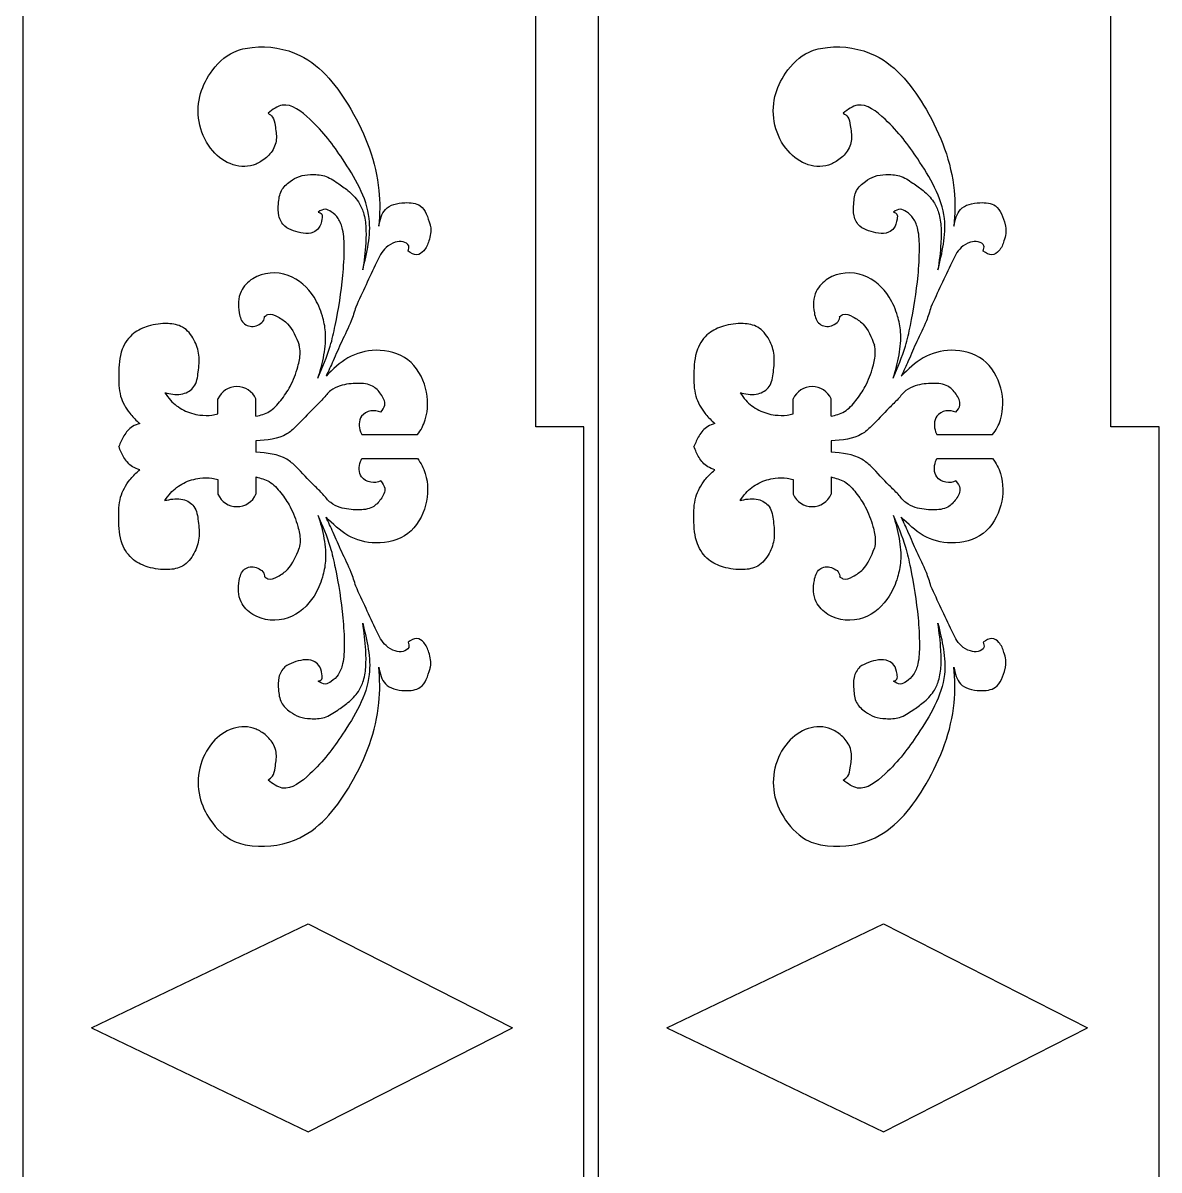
# Model space of a CAD drawing. Header units: millimetres. Extents: x -602 to -167, y 60 to 327.
# Drawn here: x -237.6 to -166.7, y 185.8 to 257.4 of the extents above; entities that cross this region are included whole.
import ezdxf

# ---------------------------------------------------------------- set-up
doc = ezdxf.new("R2010")
doc.units = ezdxf.units.MM

msp = doc.modelspace()

# ---------------------------------------------------------------- linework, layer by layer
at = {"color": 3, "linetype": 'Continuous', "lineweight": -3}
for p, q in [((-225.46, 232.973), (-225.46, 233.906)), ((-223.091, 232.826), (-223.091, 233.906)), ((-189.571, 232.973), (-189.571, 233.906)), ((-187.203, 232.826), (-187.203, 233.906)), ((-223.091, 231.283), (-223.091, 230.578)), ((-187.203, 231.283), (-187.203, 230.578)), ((-225.46, 228.888), (-225.46, 227.955)), ((-223.091, 229.035), (-223.091, 227.955)), ((-189.571, 228.888), (-189.571, 227.955)), ((-187.203, 229.035), (-187.203, 227.955)), ((-233.346, 194.661), (-219.826, 201.15)), ((-219.826, 201.15), (-207.087, 194.661)), ((-197.458, 194.661), (-183.938, 201.15)), ((-183.938, 201.15), (-171.199, 194.661)), ((-233.346, 194.661), (-219.826, 188.171)), ((-219.826, 188.171), (-207.087, 194.661)), ((-197.458, 194.661), (-183.938, 188.171)), ((-183.938, 188.171), (-171.199, 194.661))]:
    msp.add_line(p, q, dxfattribs=at)
at = {"color": 3, "lineweight": -3}
for p, q in [((-216.487, 231.68), (-213.016, 231.68)), ((-180.599, 231.68), (-177.128, 231.68)), ((-216.487, 230.18), (-213.016, 230.18)), ((-180.599, 230.18), (-177.128, 230.18))]:
    msp.add_line(p, q, dxfattribs=at)
at = {"color": 7, "linetype": 'Continuous', "lineweight": -3}
for points in [[(-205.629, 157.161), (-202.629, 157.161), (-202.629, 232.161), (-205.629, 232.161), (-205.636, 307.467), (-216.576, 314.218), (-218.203, 311.664), (-226.682, 317.136), (-225.086, 319.641), (-237.629, 327.492), (-237.629, 60.329), (-225.086, 68.18), (-226.682, 70.685), (-218.203, 76.157), (-216.576, 73.603), (-205.636, 80.354)], [(-169.74, 157.161), (-166.74, 157.161), (-166.74, 232.161), (-169.74, 232.161), (-169.748, 307.467), (-180.688, 314.218), (-182.314, 311.664), (-190.793, 317.136), (-189.197, 319.641), (-201.74, 327.492), (-201.74, 60.329), (-189.197, 68.18), (-190.793, 70.685), (-182.314, 76.157), (-180.688, 73.603), (-169.748, 80.354)]]:
    msp.add_lwpolyline(points, close=True, dxfattribs=at)
at = {"color": 3, "linetype": 'Continuous', "lineweight": -3}
for centre, start, end in [((-224.276, 233.382), 23.87179, 156.12821), ((-188.387, 233.382), 23.87179, 156.12821), ((-224.276, 228.479), 203.87179, 336.12821), ((-188.387, 228.479), 203.87179, 336.12821)]:
    msp.add_arc(centre, 1.295, start, end, dxfattribs=at)
for points, knots in [([(-222.337, 251.736), (-222.23, 251.663), (-221.968, 251.487), (-221.887, 250.849), (-221.73, 250.101), (-222.084, 249.237), (-222.636, 248.798), (-223.397, 248.363), (-224.614, 248.385), (-225.948, 249.361), (-226.731, 250.949), (-226.731, 252.747), (-225.957, 254.387), (-224.76, 255.57), (-222.717, 256.017), (-219.622, 255.51), (-216.805, 251.845), (-215.318, 247.982), (-215.356, 245.432), (-215.431, 244.692)], [0, 0, 0, 0, 0.0104551, 0.0255941, 0.0503422, 0.0750694, 0.0988631, 0.1084821, 0.1486782, 0.1913846, 0.2420154, 0.2920984, 0.336921, 0.392412, 0.4255277, 0.5099451, 0.6396652, 0.7899166, 0.8522065, 0.8522065, 0.8522065, 0.8522065]), ([(-186.449, 251.736), (-186.342, 251.663), (-186.08, 251.487), (-185.999, 250.849), (-185.842, 250.101), (-186.196, 249.237), (-186.747, 248.798), (-187.509, 248.363), (-188.725, 248.385), (-190.06, 249.361), (-190.842, 250.949), (-190.843, 252.747), (-190.069, 254.387), (-188.872, 255.57), (-186.829, 256.017), (-183.734, 255.51), (-180.917, 251.845), (-179.43, 247.982), (-179.468, 245.432), (-179.543, 244.692)], [0, 0, 0, 0, 0.0104551, 0.0255941, 0.0503422, 0.0750694, 0.0988631, 0.1084821, 0.1486782, 0.1913846, 0.2420154, 0.2920984, 0.336921, 0.392412, 0.4255277, 0.5099451, 0.6396652, 0.7899166, 0.8522065, 0.8522065, 0.8522065, 0.8522065]), ([(-216.426, 241.953), (-216.164, 243.031), (-215.572, 245.471), (-217.539, 248.761), (-219.213, 251.022), (-221.196, 252.598), (-222.043, 251.957), (-222.337, 251.736)], [0, 0, 0, 0, 0.239852, 0.542735, 0.780735, 0.9241, 1, 1, 1, 1]), ([(-180.538, 241.953), (-180.276, 243.031), (-179.684, 245.471), (-181.651, 248.761), (-183.324, 251.022), (-185.308, 252.598), (-186.155, 251.957), (-186.449, 251.736)], [0, 0, 0, 0, 0.239852, 0.542735, 0.780735, 0.9241, 1, 1, 1, 1]), ([(-219.202, 245.568), (-219.116, 245.536), (-218.921, 245.462), (-218.997, 245.008), (-219.088, 244.581), (-219.56, 244.229), (-220.146, 244.208), (-220.741, 244.384), (-221.375, 244.646), (-221.73, 245.329), (-221.686, 246.106), (-221.602, 246.937), (-221.001, 247.468), (-220.381, 247.842), (-219.632, 247.922), (-218.773, 247.897), (-218.025, 247.403), (-217.299, 246.889), (-216.69, 246.296), (-216.327, 245.471), (-216.207, 244.588), (-216.237, 243.386), (-216.345, 242.514), (-216.426, 241.953)], [0, 0, 0, 0, 0.0084563, 0.0192404, 0.0400554, 0.0540599, 0.0757216, 0.0975502, 0.1183685, 0.1440488, 0.1698501, 0.1986138, 0.2258268, 0.248207, 0.2723615, 0.3020978, 0.3344556, 0.361694, 0.3944448, 0.4200565, 0.4528112, 0.4853453, 0.5434327, 0.5434327, 0.5434327, 0.5434327]), ([(-183.314, 245.568), (-183.228, 245.536), (-183.033, 245.462), (-183.109, 245.008), (-183.199, 244.581), (-183.671, 244.229), (-184.257, 244.208), (-184.853, 244.384), (-185.487, 244.646), (-185.842, 245.329), (-185.798, 246.106), (-185.714, 246.937), (-185.112, 247.468), (-184.493, 247.842), (-183.744, 247.922), (-182.884, 247.897), (-182.137, 247.403), (-181.411, 246.889), (-180.802, 246.296), (-180.439, 245.471), (-180.318, 244.588), (-180.348, 243.386), (-180.456, 242.514), (-180.538, 241.953)], [0, 0, 0, 0, 0.0084563, 0.0192404, 0.0400554, 0.0540599, 0.0757216, 0.0975502, 0.1183685, 0.1440488, 0.1698501, 0.1986138, 0.2258268, 0.248207, 0.2723615, 0.3020978, 0.3344556, 0.361694, 0.3944448, 0.4200565, 0.4528112, 0.4853453, 0.5434327, 0.5434327, 0.5434327, 0.5434327]), ([(-219.224, 235.204), (-218.94, 235.861), (-218.482, 236.922), (-218.006, 239.083), (-217.675, 241.115), (-217.56, 243.129), (-217.6, 244.336), (-217.893, 245.161), (-218.318, 245.556), (-218.789, 245.824), (-219.058, 245.657), (-219.202, 245.568)], [0, 0, 0, 0, 0.182712, 0.294926, 0.565473, 0.709148, 0.810943, 0.874058, 0.925165, 0.960062, 1, 1, 1, 1]), ([(-215.431, 244.692), (-215.343, 245.085), (-215.154, 245.928), (-213.909, 246.219), (-212.607, 246.067), (-212.367, 245.246), (-212.229, 244.776)], [0, 0, 0, 0, 0.237638, 0.509806, 0.719427, 1, 1, 1, 1]), ([(-183.336, 235.204), (-183.052, 235.861), (-182.593, 236.922), (-182.118, 239.083), (-181.787, 241.115), (-181.672, 243.129), (-181.711, 244.336), (-182.005, 245.161), (-182.43, 245.556), (-182.901, 245.824), (-183.17, 245.657), (-183.314, 245.568)], [0, 0, 0, 0, 0.182712, 0.294926, 0.565473, 0.709148, 0.810943, 0.874058, 0.925165, 0.960062, 1, 1, 1, 1]), ([(-179.543, 244.692), (-179.455, 245.085), (-179.266, 245.928), (-178.021, 246.219), (-176.719, 246.067), (-176.478, 245.246), (-176.341, 244.776)], [0, 0, 0, 0, 0.237638, 0.509806, 0.719427, 1, 1, 1, 1]), ([(-212.229, 244.776), (-212.218, 244.743), (-212.132, 244.422), (-212.266, 243.824), (-212.515, 243.171), (-213.089, 242.785), (-213.421, 243.01), (-213.602, 243.133)], [0.7639784, 0.7639784, 0.7639784, 0.7639784, 0.7726298, 0.849561, 0.9081699, 0.9499939, 1, 1, 1, 1]), ([(-176.341, 244.776), (-176.33, 244.743), (-176.244, 244.422), (-176.378, 243.824), (-176.627, 243.171), (-177.201, 242.785), (-177.533, 243.01), (-177.714, 243.133)], [0.7639784, 0.7639784, 0.7639784, 0.7639784, 0.7726298, 0.849561, 0.9081699, 0.9499939, 1, 1, 1, 1]), ([(-213.602, 243.133), (-213.564, 243.251), (-213.478, 243.519), (-213.937, 243.773), (-214.459, 243.7), (-215.143, 243.309), (-215.861, 241.809), (-216.439, 240.559), (-216.864, 239.637)], [0, 0, 0, 0, 0.055002, 0.124699, 0.205393, 0.31474, 0.494927, 1, 1, 1, 1]), ([(-177.714, 243.133), (-177.676, 243.251), (-177.589, 243.519), (-178.049, 243.773), (-178.571, 243.7), (-179.255, 243.309), (-179.973, 241.809), (-180.55, 240.559), (-180.976, 239.637)], [0, 0, 0, 0, 0.055002, 0.124699, 0.205393, 0.31474, 0.494927, 1, 1, 1, 1]), ([(-219.224, 235.204), (-219.053, 235.675), (-218.824, 236.63), (-218.685, 237.951), (-218.936, 239.179), (-219.511, 240.538), (-220.981, 241.926), (-223.055, 241.778), (-224.193, 240.591), (-224.232, 239.479), (-223.926, 238.48), (-223.145, 238.362), (-222.832, 238.588), (-222.722, 238.668)], [0.2863783, 0.2863783, 0.2863783, 0.2863783, 0.3636521, 0.4368849, 0.4889549, 0.5549166, 0.663249, 0.7774327, 0.832549, 0.9013956, 0.941117, 0.9791487, 1, 1, 1, 1]), ([(-183.336, 235.204), (-183.164, 235.675), (-182.936, 236.63), (-182.797, 237.951), (-183.047, 239.179), (-183.622, 240.538), (-185.093, 241.926), (-187.166, 241.778), (-188.305, 240.591), (-188.344, 239.479), (-188.037, 238.48), (-187.257, 238.362), (-186.944, 238.588), (-186.833, 238.668)], [0.2863783, 0.2863783, 0.2863783, 0.2863783, 0.3636521, 0.4368849, 0.4889549, 0.5549166, 0.663249, 0.7774327, 0.832549, 0.9013956, 0.941117, 0.9791487, 1, 1, 1, 1]), ([(-222.558, 239.039), (-222.492, 239.092), (-222.255, 239.284), (-221.661, 239.02), (-220.876, 238.489), (-220.581, 237.755), (-220.384, 237.268)], [0, 0, 0, 0, 0.077334, 0.279144, 0.521603, 1, 1, 1, 1]), ([(-216.864, 239.637), (-216.943, 239.344), (-217.181, 238.609), (-217.746, 237.525), (-218.231, 236.361), (-218.562, 235.643), (-218.715, 235.33)], [0.6239658, 0.6239658, 0.6239658, 0.6239658, 0.6551904, 0.7036471, 0.7491045, 0.7849492, 0.7849492, 0.7849492, 0.7849492]), ([(-186.67, 239.039), (-186.604, 239.092), (-186.366, 239.284), (-185.773, 239.02), (-184.988, 238.489), (-184.692, 237.755), (-184.496, 237.268)], [0, 0, 0, 0, 0.077334, 0.279144, 0.521603, 1, 1, 1, 1]), ([(-180.976, 239.637), (-181.055, 239.344), (-181.292, 238.609), (-181.858, 237.525), (-182.343, 236.361), (-182.673, 235.643), (-182.826, 235.33)], [0.6239658, 0.6239658, 0.6239658, 0.6239658, 0.6551904, 0.7036471, 0.7491045, 0.7849492, 0.7849492, 0.7849492, 0.7849492]), ([(-228.77, 234.292), (-228.732, 234.283), (-228.357, 234.202), (-227.699, 234.098), (-226.81, 234.637), (-226.683, 235.631), (-226.577, 236.623), (-226.907, 237.632), (-227.566, 238.469), (-228.688, 238.666), (-229.745, 238.513), (-230.839, 238.04), (-231.599, 236.922), (-231.667, 235.514), (-231.65, 234.109), (-231.091, 233.1), (-230.598, 232.599), (-230.373, 232.407), (-230.34, 232.379)], [0.1985185, 0.1985185, 0.1985185, 0.1985185, 0.2031076, 0.2440641, 0.2772177, 0.3155843, 0.3582114, 0.3986216, 0.4415307, 0.479449, 0.5298033, 0.5708078, 0.6201198, 0.6838334, 0.7389355, 0.7880277, 0.8187197, 0.8239563, 0.8239563, 0.8239563, 0.8239563]), ([(-222.722, 238.668), (-222.639, 238.771), (-222.541, 238.891), (-222.554, 239.02), (-222.558, 239.039)], [0, 0, 0, 0, 0.02675976, 0.03139039, 0.03139039, 0.03139039, 0.03139039]), ([(-192.881, 234.292), (-192.844, 234.283), (-192.468, 234.202), (-191.811, 234.098), (-190.922, 234.637), (-190.795, 235.631), (-190.689, 236.623), (-191.018, 237.632), (-191.678, 238.469), (-192.799, 238.666), (-193.857, 238.513), (-194.951, 238.04), (-195.711, 236.922), (-195.779, 235.514), (-195.762, 234.109), (-195.202, 233.1), (-194.71, 232.599), (-194.485, 232.407), (-194.451, 232.379)], [0.1985185, 0.1985185, 0.1985185, 0.1985185, 0.2031076, 0.2440641, 0.2772177, 0.3155843, 0.3582114, 0.3986216, 0.4415307, 0.479449, 0.5298033, 0.5708078, 0.6201198, 0.6838334, 0.7389355, 0.7880277, 0.8187197, 0.8239563, 0.8239563, 0.8239563, 0.8239563]), ([(-186.833, 238.668), (-186.75, 238.771), (-186.653, 238.891), (-186.666, 239.02), (-186.67, 239.039)], [0, 0, 0, 0, 0.02675976, 0.03139039, 0.03139039, 0.03139039, 0.03139039]), ([(-223.091, 232.826), (-222.801, 232.898), (-222.178, 233.052), (-221.512, 233.82), (-220.875, 234.741), (-220.495, 235.765), (-220.299, 236.654), (-220.352, 237.108), (-220.384, 237.268)], [0, 0, 0, 0, 0.0967524, 0.2077984, 0.3229667, 0.4688046, 0.5659752, 0.6196078, 0.6196078, 0.6196078, 0.6196078]), ([(-213.016, 231.68), (-212.791, 231.948), (-212.33, 232.884), (-212.334, 234.649), (-213.429, 236.579), (-215.525, 237.117), (-217.424, 236.606), (-218.287, 235.752), (-218.715, 235.33)], [0.4087317, 0.4087317, 0.4087317, 0.4087317, 0.4661794, 0.5740348, 0.6890173, 0.8028114, 0.9023404, 1, 1, 1, 1]), ([(-187.203, 232.826), (-186.913, 232.898), (-186.29, 233.052), (-185.624, 233.82), (-184.987, 234.741), (-184.607, 235.765), (-184.411, 236.654), (-184.464, 237.108), (-184.496, 237.268)], [0, 0, 0, 0, 0.0967524, 0.2077984, 0.3229667, 0.4688046, 0.5659752, 0.6196078, 0.6196078, 0.6196078, 0.6196078]), ([(-177.128, 231.68), (-176.903, 231.948), (-176.441, 232.884), (-176.445, 234.649), (-177.54, 236.579), (-179.637, 237.117), (-181.536, 236.606), (-182.399, 235.752), (-182.826, 235.33)], [0.4087317, 0.4087317, 0.4087317, 0.4087317, 0.4661794, 0.5740348, 0.6890173, 0.8028114, 0.9023404, 1, 1, 1, 1]), ([(-215.301, 233.07), (-215.19, 233.218), (-214.926, 233.571), (-215.28, 234.236), (-215.824, 234.823), (-216.808, 234.911), (-217.695, 234.81), (-218.478, 234.462), (-218.907, 233.87), (-219.68, 233.171), (-220.356, 232.375), (-221.464, 231.403), (-222.405, 231.333), (-223.091, 231.283)], [0, 0, 0, 0, 0.049493, 0.117784, 0.186526, 0.27535, 0.381784, 0.444395, 0.512003, 0.58656, 0.742023, 0.811615, 1, 1, 1, 1]), ([(-179.413, 233.07), (-179.302, 233.218), (-179.038, 233.571), (-179.392, 234.236), (-179.935, 234.823), (-180.92, 234.911), (-181.807, 234.81), (-182.589, 234.462), (-183.019, 233.87), (-183.792, 233.171), (-184.468, 232.375), (-185.576, 231.403), (-186.516, 231.333), (-187.203, 231.283)], [0, 0, 0, 0, 0.049493, 0.117784, 0.186526, 0.27535, 0.381784, 0.444395, 0.512003, 0.58656, 0.742023, 0.811615, 1, 1, 1, 1]), ([(-228.77, 234.292), (-228.658, 234.133), (-228.348, 233.692), (-227.615, 233.141), (-226.69, 232.875), (-225.952, 232.865), (-225.584, 232.946), (-225.46, 232.973)], [0, 0, 0, 0, 0.153061, 0.424174, 0.703096, 0.900038, 1, 1, 1, 1]), ([(-192.881, 234.292), (-192.77, 234.133), (-192.46, 233.692), (-191.727, 233.141), (-190.802, 232.875), (-190.063, 232.865), (-189.695, 232.946), (-189.571, 232.973)], [0, 0, 0, 0, 0.153061, 0.424174, 0.703096, 0.900038, 1, 1, 1, 1]), ([(-215.301, 233.07), (-215.483, 233.164), (-215.953, 233.226), (-216.685, 232.829), (-216.688, 232.097), (-216.518, 231.735), (-216.487, 231.68)], [0.0615577, 0.0615577, 0.0615577, 0.0615577, 0.0960766, 0.1321564, 0.1855739, 0.1958014, 0.1958014, 0.1958014, 0.1958014]), ([(-179.413, 233.07), (-179.595, 233.164), (-180.065, 233.226), (-180.797, 232.829), (-180.8, 232.097), (-180.63, 231.735), (-180.599, 231.68)], [0.0615577, 0.0615577, 0.0615577, 0.0615577, 0.0960766, 0.1321564, 0.1855739, 0.1958014, 0.1958014, 0.1958014, 0.1958014]), ([(-230.34, 232.379), (-230.496, 232.323), (-230.904, 232.178), (-231.359, 231.63), (-231.553, 231.159), (-231.647, 230.93)], [0, 0, 0, 0, 0.242895, 0.633402, 1, 1, 1, 1]), ([(-194.451, 232.379), (-194.608, 232.323), (-195.016, 232.178), (-195.47, 231.63), (-195.665, 231.159), (-195.759, 230.93)], [0, 0, 0, 0, 0.242895, 0.633402, 1, 1, 1, 1]), ([(-230.34, 229.481), (-230.496, 229.537), (-230.904, 229.682), (-231.359, 230.23), (-231.553, 230.702), (-231.647, 230.93)], [0, 0, 0, 0, 0.242895, 0.633402, 1, 1, 1, 1]), ([(-215.301, 228.791), (-215.19, 228.642), (-214.926, 228.289), (-215.28, 227.625), (-215.824, 227.037), (-216.808, 226.949), (-217.695, 227.05), (-218.478, 227.399), (-218.907, 227.991), (-219.68, 228.689), (-220.356, 229.485), (-221.464, 230.457), (-222.405, 230.527), (-223.091, 230.578)], [0, 0, 0, 0, 0.049493, 0.117784, 0.186526, 0.27535, 0.381784, 0.444395, 0.512003, 0.58656, 0.742023, 0.811615, 1, 1, 1, 1]), ([(-194.451, 229.481), (-194.608, 229.537), (-195.016, 229.682), (-195.47, 230.23), (-195.665, 230.702), (-195.759, 230.93)], [0, 0, 0, 0, 0.242895, 0.633402, 1, 1, 1, 1]), ([(-179.413, 228.791), (-179.302, 228.642), (-179.038, 228.289), (-179.392, 227.625), (-179.935, 227.037), (-180.92, 226.949), (-181.807, 227.05), (-182.589, 227.399), (-183.019, 227.991), (-183.792, 228.689), (-184.468, 229.485), (-185.576, 230.457), (-186.516, 230.527), (-187.203, 230.578)], [0, 0, 0, 0, 0.049493, 0.117784, 0.186526, 0.27535, 0.381784, 0.444395, 0.512003, 0.58656, 0.742023, 0.811615, 1, 1, 1, 1]), ([(-213.016, 230.18), (-212.791, 229.912), (-212.33, 228.976), (-212.334, 227.211), (-213.429, 225.281), (-215.525, 224.744), (-217.424, 225.255), (-218.287, 226.108), (-218.715, 226.53)], [0.4087317, 0.4087317, 0.4087317, 0.4087317, 0.4661794, 0.5740348, 0.6890173, 0.8028114, 0.9023404, 1, 1, 1, 1]), ([(-215.301, 228.791), (-215.483, 228.697), (-215.953, 228.634), (-216.685, 229.031), (-216.688, 229.763), (-216.518, 230.125), (-216.487, 230.18)], [0.0615577, 0.0615577, 0.0615577, 0.0615577, 0.0960766, 0.1321564, 0.1855739, 0.1958014, 0.1958014, 0.1958014, 0.1958014]), ([(-177.128, 230.18), (-176.903, 229.912), (-176.441, 228.976), (-176.445, 227.211), (-177.54, 225.281), (-179.637, 224.744), (-181.536, 225.255), (-182.399, 226.108), (-182.826, 226.53)], [0.4087317, 0.4087317, 0.4087317, 0.4087317, 0.4661794, 0.5740348, 0.6890173, 0.8028114, 0.9023404, 1, 1, 1, 1]), ([(-179.413, 228.791), (-179.595, 228.697), (-180.065, 228.634), (-180.797, 229.031), (-180.8, 229.763), (-180.63, 230.125), (-180.599, 230.18)], [0.0615577, 0.0615577, 0.0615577, 0.0615577, 0.0960766, 0.1321564, 0.1855739, 0.1958014, 0.1958014, 0.1958014, 0.1958014]), ([(-228.77, 227.569), (-228.732, 227.577), (-228.357, 227.659), (-227.699, 227.762), (-226.81, 227.224), (-226.683, 226.229), (-226.577, 225.237), (-226.907, 224.228), (-227.566, 223.391), (-228.688, 223.194), (-229.745, 223.347), (-230.839, 223.82), (-231.599, 224.938), (-231.667, 226.346), (-231.65, 227.752), (-231.091, 228.76), (-230.598, 229.261), (-230.373, 229.453), (-230.34, 229.481)], [0.1985185, 0.1985185, 0.1985185, 0.1985185, 0.2031076, 0.2440641, 0.2772177, 0.3155843, 0.3582114, 0.3986216, 0.4415307, 0.479449, 0.5298033, 0.5708078, 0.6201198, 0.6838334, 0.7389355, 0.7880277, 0.8187197, 0.8239563, 0.8239563, 0.8239563, 0.8239563]), ([(-192.881, 227.569), (-192.844, 227.577), (-192.468, 227.659), (-191.811, 227.762), (-190.922, 227.224), (-190.795, 226.229), (-190.689, 225.237), (-191.018, 224.228), (-191.678, 223.391), (-192.799, 223.194), (-193.857, 223.347), (-194.951, 223.82), (-195.711, 224.938), (-195.779, 226.346), (-195.762, 227.752), (-195.202, 228.76), (-194.71, 229.261), (-194.485, 229.453), (-194.451, 229.481)], [0.1985185, 0.1985185, 0.1985185, 0.1985185, 0.2031076, 0.2440641, 0.2772177, 0.3155843, 0.3582114, 0.3986216, 0.4415307, 0.479449, 0.5298033, 0.5708078, 0.6201198, 0.6838334, 0.7389355, 0.7880277, 0.8187197, 0.8239563, 0.8239563, 0.8239563, 0.8239563]), ([(-228.77, 227.569), (-228.658, 227.728), (-228.348, 228.168), (-227.615, 228.719), (-226.69, 228.985), (-225.952, 228.995), (-225.584, 228.915), (-225.46, 228.888)], [0, 0, 0, 0, 0.153061, 0.424174, 0.703096, 0.900038, 1, 1, 1, 1]), ([(-223.091, 229.035), (-222.801, 228.963), (-222.178, 228.808), (-221.512, 228.04), (-220.875, 227.119), (-220.495, 226.095), (-220.299, 225.207), (-220.352, 224.752), (-220.384, 224.592)], [0, 0, 0, 0, 0.0967524, 0.2077984, 0.3229667, 0.4688046, 0.5659752, 0.6196078, 0.6196078, 0.6196078, 0.6196078]), ([(-192.881, 227.569), (-192.77, 227.728), (-192.46, 228.168), (-191.727, 228.719), (-190.802, 228.985), (-190.063, 228.995), (-189.695, 228.915), (-189.571, 228.888)], [0, 0, 0, 0, 0.153061, 0.424174, 0.703096, 0.900038, 1, 1, 1, 1]), ([(-187.203, 229.035), (-186.913, 228.963), (-186.29, 228.808), (-185.624, 228.04), (-184.987, 227.119), (-184.607, 226.095), (-184.411, 225.207), (-184.464, 224.752), (-184.496, 224.592)], [0, 0, 0, 0, 0.0967524, 0.2077984, 0.3229667, 0.4688046, 0.5659752, 0.6196078, 0.6196078, 0.6196078, 0.6196078]), ([(-219.224, 226.656), (-219.053, 226.185), (-218.824, 225.23), (-218.685, 223.909), (-218.936, 222.681), (-219.511, 221.322), (-220.981, 219.934), (-223.055, 220.082), (-224.193, 221.269), (-224.232, 222.381), (-223.926, 223.38), (-223.145, 223.498), (-222.832, 223.272), (-222.722, 223.192)], [0.2863783, 0.2863783, 0.2863783, 0.2863783, 0.3636521, 0.4368849, 0.4889549, 0.5549166, 0.663249, 0.7774327, 0.832549, 0.9013956, 0.941117, 0.9791487, 1, 1, 1, 1]), ([(-219.224, 226.656), (-218.94, 225.999), (-218.482, 224.939), (-218.006, 222.777), (-217.675, 220.745), (-217.56, 218.731), (-217.6, 217.524), (-217.893, 216.699), (-218.318, 216.305), (-218.789, 216.036), (-219.058, 216.203), (-219.202, 216.292)], [0, 0, 0, 0, 0.182712, 0.294926, 0.565473, 0.709148, 0.810943, 0.874058, 0.925165, 0.960062, 1, 1, 1, 1]), ([(-216.864, 222.223), (-216.943, 222.516), (-217.181, 223.252), (-217.746, 224.335), (-218.231, 225.499), (-218.562, 226.217), (-218.715, 226.53)], [0.6239658, 0.6239658, 0.6239658, 0.6239658, 0.6551904, 0.7036471, 0.7491045, 0.7849492, 0.7849492, 0.7849492, 0.7849492]), ([(-183.336, 226.656), (-183.164, 226.185), (-182.936, 225.23), (-182.797, 223.909), (-183.047, 222.681), (-183.622, 221.322), (-185.093, 219.934), (-187.166, 220.082), (-188.305, 221.269), (-188.344, 222.381), (-188.037, 223.38), (-187.257, 223.498), (-186.944, 223.272), (-186.833, 223.192)], [0.2863783, 0.2863783, 0.2863783, 0.2863783, 0.3636521, 0.4368849, 0.4889549, 0.5549166, 0.663249, 0.7774327, 0.832549, 0.9013956, 0.941117, 0.9791487, 1, 1, 1, 1]), ([(-183.336, 226.656), (-183.052, 225.999), (-182.593, 224.939), (-182.118, 222.777), (-181.787, 220.745), (-181.672, 218.731), (-181.711, 217.524), (-182.005, 216.699), (-182.43, 216.305), (-182.901, 216.036), (-183.17, 216.203), (-183.314, 216.292)], [0, 0, 0, 0, 0.182712, 0.294926, 0.565473, 0.709148, 0.810943, 0.874058, 0.925165, 0.960062, 1, 1, 1, 1]), ([(-180.976, 222.223), (-181.055, 222.516), (-181.292, 223.252), (-181.858, 224.335), (-182.343, 225.499), (-182.673, 226.217), (-182.826, 226.53)], [0.6239658, 0.6239658, 0.6239658, 0.6239658, 0.6551904, 0.7036471, 0.7491045, 0.7849492, 0.7849492, 0.7849492, 0.7849492]), ([(-222.558, 222.821), (-222.492, 222.768), (-222.255, 222.576), (-221.661, 222.84), (-220.876, 223.372), (-220.581, 224.105), (-220.384, 224.592)], [0, 0, 0, 0, 0.077334, 0.279144, 0.521603, 1, 1, 1, 1]), ([(-186.67, 222.821), (-186.604, 222.768), (-186.366, 222.576), (-185.773, 222.84), (-184.988, 223.372), (-184.692, 224.105), (-184.496, 224.592)], [0, 0, 0, 0, 0.077334, 0.279144, 0.521603, 1, 1, 1, 1]), ([(-222.722, 223.192), (-222.639, 223.089), (-222.541, 222.969), (-222.554, 222.84), (-222.558, 222.821)], [0, 0, 0, 0, 0.02675976, 0.03139039, 0.03139039, 0.03139039, 0.03139039]), ([(-186.833, 223.192), (-186.75, 223.089), (-186.653, 222.969), (-186.666, 222.84), (-186.67, 222.821)], [0, 0, 0, 0, 0.02675976, 0.03139039, 0.03139039, 0.03139039, 0.03139039]), ([(-213.602, 218.727), (-213.564, 218.609), (-213.478, 218.342), (-213.937, 218.087), (-214.459, 218.16), (-215.143, 218.551), (-215.861, 220.051), (-216.439, 221.302), (-216.864, 222.223)], [0, 0, 0, 0, 0.055002, 0.124699, 0.205393, 0.31474, 0.494927, 1, 1, 1, 1]), ([(-177.714, 218.727), (-177.676, 218.609), (-177.589, 218.342), (-178.049, 218.087), (-178.571, 218.16), (-179.255, 218.551), (-179.973, 220.051), (-180.55, 221.302), (-180.976, 222.223)], [0, 0, 0, 0, 0.055002, 0.124699, 0.205393, 0.31474, 0.494927, 1, 1, 1, 1]), ([(-216.426, 219.907), (-216.164, 218.829), (-215.572, 216.389), (-217.539, 213.099), (-219.213, 210.838), (-221.196, 209.262), (-222.043, 209.903), (-222.337, 210.124)], [0, 0, 0, 0, 0.239852, 0.542735, 0.780735, 0.9241, 1, 1, 1, 1]), ([(-219.202, 216.292), (-219.116, 216.324), (-218.921, 216.398), (-218.997, 216.853), (-219.088, 217.279), (-219.56, 217.631), (-220.146, 217.652), (-220.741, 217.476), (-221.375, 217.214), (-221.73, 216.531), (-221.686, 215.754), (-221.602, 214.923), (-221.001, 214.392), (-220.381, 214.019), (-219.632, 213.938), (-218.773, 213.963), (-218.025, 214.457), (-217.299, 214.972), (-216.69, 215.565), (-216.327, 216.389), (-216.207, 217.272), (-216.237, 218.474), (-216.345, 219.347), (-216.426, 219.907)], [0, 0, 0, 0, 0.0084563, 0.0192404, 0.0400554, 0.0540599, 0.0757216, 0.0975502, 0.1183685, 0.1440488, 0.1698501, 0.1986138, 0.2258268, 0.248207, 0.2723615, 0.3020978, 0.3344556, 0.361694, 0.3944448, 0.4200565, 0.4528112, 0.4853453, 0.5434327, 0.5434327, 0.5434327, 0.5434327]), ([(-180.538, 219.907), (-180.276, 218.829), (-179.684, 216.389), (-181.651, 213.099), (-183.324, 210.838), (-185.308, 209.262), (-186.155, 209.903), (-186.449, 210.124)], [0, 0, 0, 0, 0.239852, 0.542735, 0.780735, 0.9241, 1, 1, 1, 1]), ([(-183.314, 216.292), (-183.228, 216.324), (-183.033, 216.398), (-183.109, 216.853), (-183.199, 217.279), (-183.671, 217.631), (-184.257, 217.652), (-184.853, 217.476), (-185.487, 217.214), (-185.842, 216.531), (-185.798, 215.754), (-185.714, 214.923), (-185.112, 214.392), (-184.493, 214.019), (-183.744, 213.938), (-182.884, 213.963), (-182.137, 214.457), (-181.411, 214.972), (-180.802, 215.565), (-180.439, 216.389), (-180.318, 217.272), (-180.348, 218.474), (-180.456, 219.347), (-180.538, 219.907)], [0, 0, 0, 0, 0.0084563, 0.0192404, 0.0400554, 0.0540599, 0.0757216, 0.0975502, 0.1183685, 0.1440488, 0.1698501, 0.1986138, 0.2258268, 0.248207, 0.2723615, 0.3020978, 0.3344556, 0.361694, 0.3944448, 0.4200565, 0.4528112, 0.4853453, 0.5434327, 0.5434327, 0.5434327, 0.5434327]), ([(-212.229, 217.085), (-212.218, 217.117), (-212.132, 217.438), (-212.266, 218.036), (-212.515, 218.689), (-213.089, 219.075), (-213.421, 218.85), (-213.602, 218.727)], [0.7639784, 0.7639784, 0.7639784, 0.7639784, 0.7726298, 0.849561, 0.9081699, 0.9499939, 1, 1, 1, 1]), ([(-176.341, 217.085), (-176.33, 217.117), (-176.244, 217.438), (-176.378, 218.036), (-176.627, 218.689), (-177.201, 219.075), (-177.533, 218.85), (-177.714, 218.727)], [0.7639784, 0.7639784, 0.7639784, 0.7639784, 0.7726298, 0.849561, 0.9081699, 0.9499939, 1, 1, 1, 1]), ([(-222.337, 210.124), (-222.23, 210.197), (-221.968, 210.374), (-221.887, 211.011), (-221.73, 211.759), (-222.084, 212.624), (-222.636, 213.062), (-223.397, 213.497), (-224.614, 213.475), (-225.948, 212.5), (-226.731, 210.911), (-226.731, 209.113), (-225.957, 207.473), (-224.76, 206.29), (-222.717, 205.843), (-219.622, 206.35), (-216.805, 210.015), (-215.318, 213.878), (-215.356, 216.428), (-215.431, 217.168)], [0, 0, 0, 0, 0.0104551, 0.0255941, 0.0503422, 0.0750694, 0.0988631, 0.1084821, 0.1486782, 0.1913846, 0.2420154, 0.2920984, 0.336921, 0.392412, 0.4255277, 0.5099451, 0.6396652, 0.7899166, 0.8522065, 0.8522065, 0.8522065, 0.8522065]), ([(-215.431, 217.168), (-215.343, 216.775), (-215.154, 215.932), (-213.909, 215.642), (-212.607, 215.793), (-212.367, 216.614), (-212.229, 217.085)], [0, 0, 0, 0, 0.237638, 0.509806, 0.719427, 1, 1, 1, 1]), ([(-186.449, 210.124), (-186.342, 210.197), (-186.08, 210.374), (-185.999, 211.011), (-185.842, 211.759), (-186.196, 212.624), (-186.747, 213.062), (-187.509, 213.497), (-188.725, 213.475), (-190.06, 212.5), (-190.842, 210.911), (-190.843, 209.113), (-190.069, 207.473), (-188.872, 206.29), (-186.829, 205.843), (-183.734, 206.35), (-180.917, 210.015), (-179.43, 213.878), (-179.468, 216.428), (-179.543, 217.168)], [0, 0, 0, 0, 0.0104551, 0.0255941, 0.0503422, 0.0750694, 0.0988631, 0.1084821, 0.1486782, 0.1913846, 0.2420154, 0.2920984, 0.336921, 0.392412, 0.4255277, 0.5099451, 0.6396652, 0.7899166, 0.8522065, 0.8522065, 0.8522065, 0.8522065]), ([(-179.543, 217.168), (-179.455, 216.775), (-179.266, 215.932), (-178.021, 215.642), (-176.719, 215.793), (-176.478, 216.614), (-176.341, 217.085)], [0, 0, 0, 0, 0.237638, 0.509806, 0.719427, 1, 1, 1, 1])]:
    msp.add_open_spline(points, degree=3, knots=knots, dxfattribs=at)

doc.saveas('drawing.dxf')
